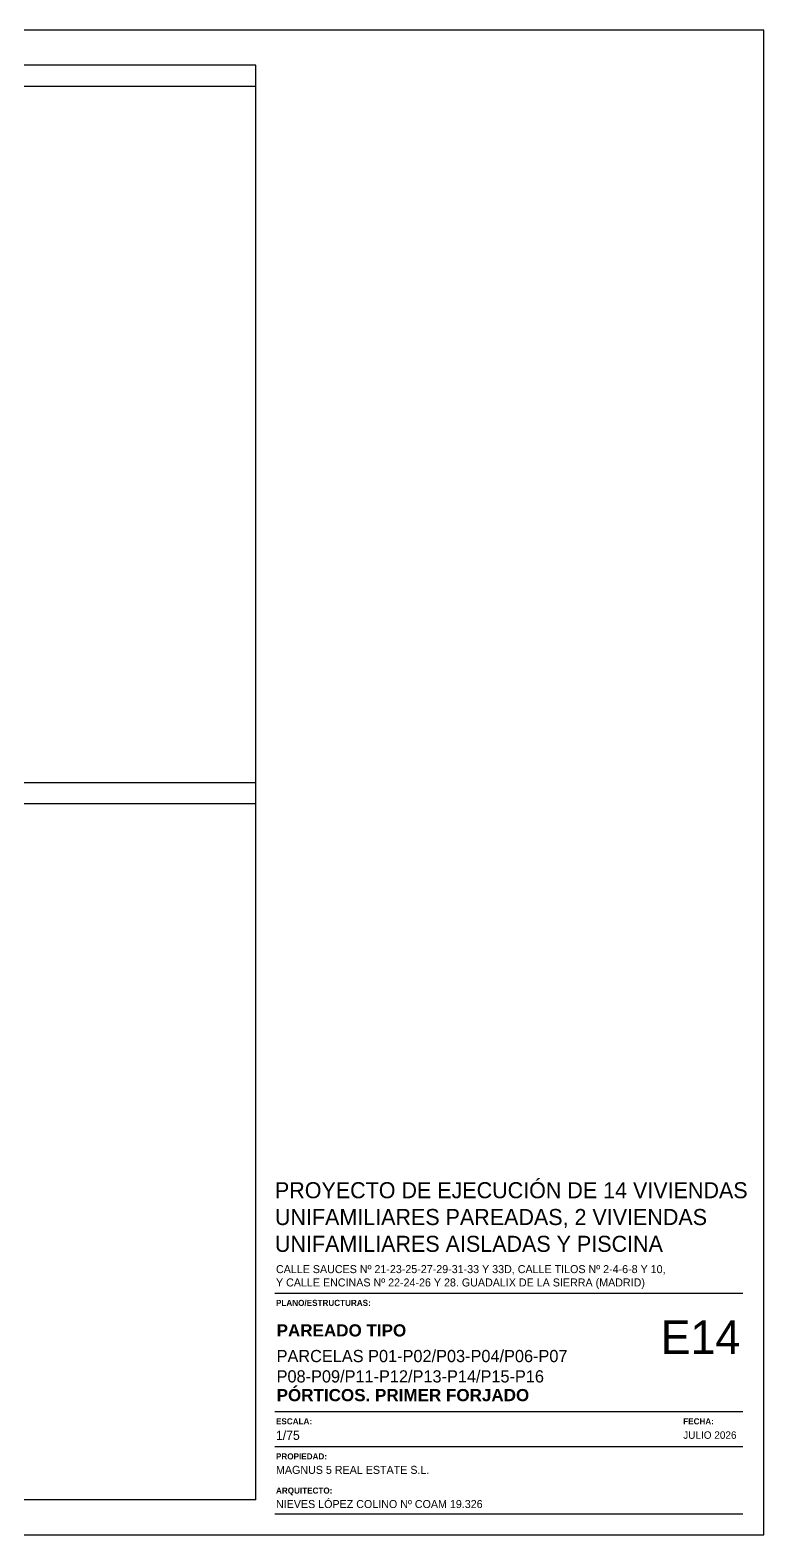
# Model space of a CAD drawing. Extents: x 2455 to 9764, y -806 to 181.
# Drawn here: x 4906.95 to 4917.46, y -409.26 to -387.73 of the extents above; entities that cross this region are included whole.
import ezdxf

# ---------------------------------------------------------------- set-up
doc = ezdxf.new("R2010")
doc.units = 0
doc.header["$LTSCALE"] = 0.2
doc.header["$MEASUREMENT"] = 0
doc.layers.add('01_cartela', color=6, linetype='CONTINUOUS', plot=False)
for name, color, linetype in [('01_parcela', 7, 'CONTINUOUS'), ('01_primera', 5, 'CONTINUOUS'), ('01_texto cartela', 4, 'CONTINUOUS')]:
    doc.layers.add(name, color=color, linetype=linetype)
doc.styles.add('Century Gothic', font='', dxfattribs={"height": 2})
doc.styles.add('Century Gothic_3', font='', dxfattribs={"height": 4.5})
doc.styles.add('Century Gothic_5', font='', dxfattribs={"height": 2.5})
doc.styles.add('Century Gothic_6', font='', dxfattribs={"height": 11})
doc.styles.add('NIEVES3', font='swisseb.ttf')
doc.styles.get('Century Gothic').set_extended_font_data('Century Gothic')
doc.styles.get('Century Gothic_3').set_extended_font_data('Century Gothic')
doc.styles.get('Century Gothic_5').set_extended_font_data('Century Gothic')
doc.styles.get('Century Gothic_6').set_extended_font_data('Century Gothic')

msp = doc.modelspace()

# ---------------------------------------------------------------- linework, layer by layer
at = {"layer": '01_cartela', "color": 3}
msp.add_lwpolyline([(4886.819, -387.729), (4886.819, -409.264), (4917.457, -409.264), (4917.457, -387.729)], close=True, dxfattribs=at)
at = {"layer": '01_parcela', "color": 7, "ltscale": 2.5}
for p, q in [((4910.183, -388.229), (4887.319, -388.229)), ((4910.183, -408.764), (4910.183, -388.229)), ((4887.318, -398.496), (4910.183, -398.496)), ((4910.183, -408.764), (4887.32, -408.764))]:
    msp.add_line(p, q, dxfattribs=at)
at = {"layer": '01_primera', "ltscale": 2.5}
for p, q in [((4887.319, -388.531), (4910.183, -388.531)), ((4887.318, -398.799), (4910.183, -398.799))]:
    msp.add_line(p, q, dxfattribs=at)
at = {"layer": '01_texto cartela', "color": 5}
for p, q in [((4910.456, -405.803), (4917.157, -405.803)), ((4910.456, -407.497), (4917.157, -407.497)), ((4910.456, -408), (4917.157, -408)), ((4910.456, -408.964), (4917.157, -408.964))]:
    msp.add_line(p, q, dxfattribs=at)

# ---------------------------------------------------------------- texts
for s, insert, char_height, width, attachment_point, style in [('\\PPROYECTO DE EJECUCIÓN DE 14 VIVIENDAS UNIFAMILIARES PAREADAS, 2 VIVIENDAS UNIFAMILIARES AISLADAS Y PISCINA', (4910.456, -403.833), 0.23, 6.82217, 1, 'Century Gothic_3'), ('CALLE SAUCES Nº 21-23-25-27-29-31-33 Y 33D, CALLE TILOS Nº 2-4-6-8 Y 10, \\PY CALLE ENCINAS Nº 22-24-26 Y 28. GUADALIX DE LA SIERRA (MADRID)', (4910.471, -405.403), 0.11455, 9.24681, 1, 'Century Gothic'), ('{\\fCentury Gothic|b1|i0|c0|p34;PLANO/ESTRUCTURAS: }', (4910.471, -405.9), 0.08701, 2.11715, 1, 'Century Gothic'), ('\\pt2.3273;\\PPARCELAS P01-P02/P03-P04/P06-P07\\PP08-P09/P11-P12/P13-P14/P15-P16 ', (4910.48, -407.085), 0.17455, 7.00908, 7, 'Century Gothic_5'), ('\\pt2.3273;PÓRTICOS. PRIMER FORJADO', (4910.48, -407.353), 0.17455, 7.00908, 7, 'NIEVES3'), ('{\\fCentury Gothic|b1|i0|c0|p34;ESCALA: }', (4910.471, -407.595), 0.08701, 2.11715, 1, 'Century Gothic'), ('{\\fCentury Gothic|b1|i0|c0|p34;FECHA: }', (4916.302, -407.595), 0.08701, 2.11715, 1, 'Century Gothic'), ('1/75', (4910.471, -407.773), 0.1309, 2.11715, 1, 'Century Gothic'), ('JULIO 2026', (4916.302, -407.782), 0.1069, 3.50438, 1, 'Century Gothic'), ('{\\fCentury Gothic|b1|i0|c0|p34;PROPIEDAD:}', (4910.471, -408.097), 0.08701, 0.83709, 1, 'Century Gothic'), ('MAGNUS 5 REAL ESTATE S.L.', (4910.471, -408.276), 0.11455, 4.88231, 1, 'Century Gothic'), ('{\\fCentury Gothic|b1|i0|c0|p34;ARQUITECTO:}', (4910.471, -408.586), 0.08701, 0.83709, 1, 'Century Gothic'), ('NIEVES LÓPEZ COLINO Nº COAM 19.326', (4910.471, -408.765), 0.11455, 3.65153, 1, 'Century Gothic')]:
    msp.add_mtext(s, dxfattribs=dict(at, insert=insert, char_height=char_height, width=width, attachment_point=attachment_point, style=style))
at = {"layer": '01_texto cartela', "color": 1}
for s, insert, char_height, width, attachment_point, style in [('\\pt2.3273;PAREADO TIPO ', (4910.48, -406.427), 0.17455, 7.00908, 7, 'NIEVES3'), ('E14', (4917.118, -406.195), 0.4786, 1.04985, 3, 'Century Gothic_6')]:
    msp.add_mtext(s, dxfattribs=dict(at, insert=insert, char_height=char_height, width=width, attachment_point=attachment_point, style=style))

doc.saveas('drawing.dxf')
